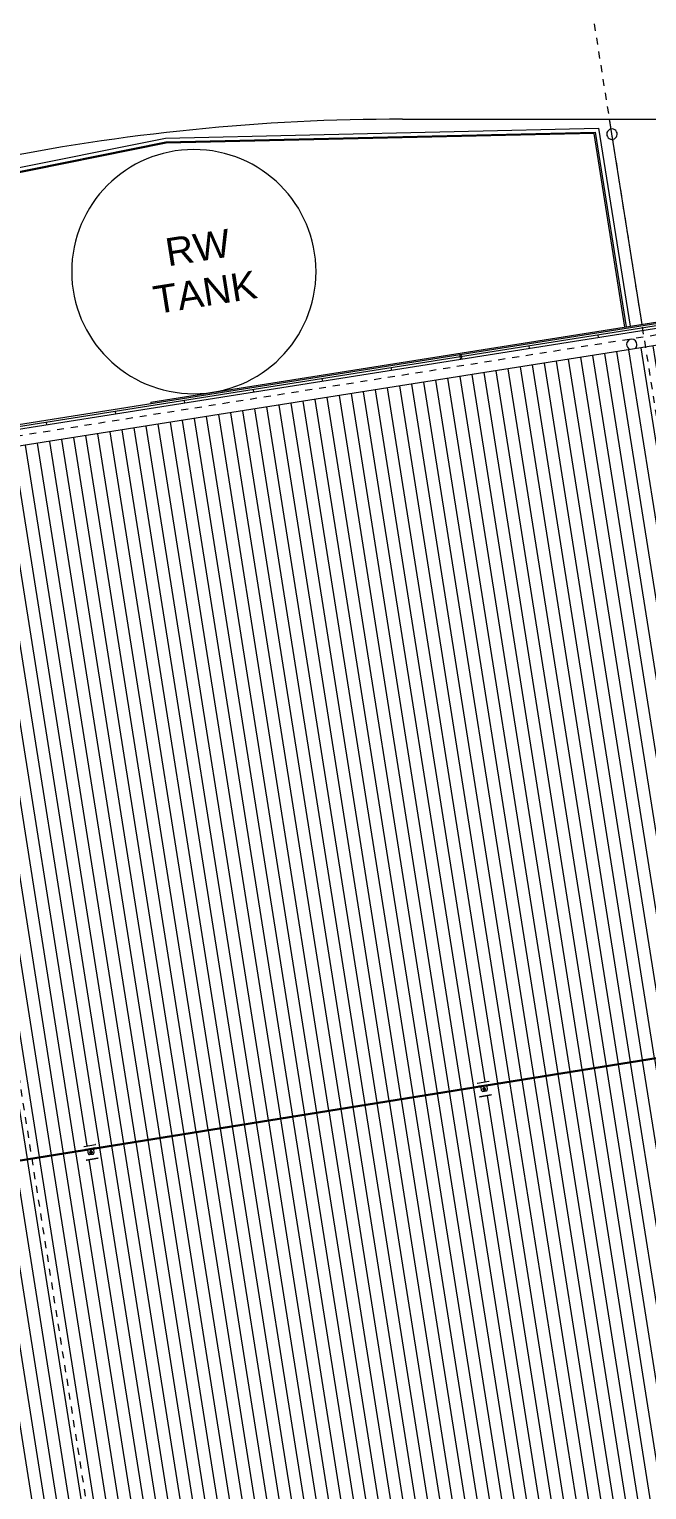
# Model space of a CAD drawing. Header units: metres. Extents: x -2358 to -2216, y 3959 to 4067.
# Drawn here: x -2262.21 to -2253.36, y 4033.5 to 4054.43 of the extents above; entities that cross this region are included whole.
import ezdxf

# ---------------------------------------------------------------- set-up
doc = ezdxf.new("R2010")
doc.units = ezdxf.units.M
doc.linetypes.add('Grid Line', pattern=[0.021, 0.012, -0.003, 0.003, -0.003])
for name, color, linetype, lineweight in [('A-FLOR', 192, 'Continuous', 5), ('A-GLAZ-CURT', 52, 'Continuous', 5), ('A-GLAZ-CWMG', 51, 'Continuous', 5), ('A-ROOF', 132, 'Continuous', 5), ('A-ROOF-OTLN', 132, 'Continuous', 5), ('A-ROOF-PATT', 132, 'Continuous', 5), ('A-WALL', 113, 'Continuous', 5), ('C-PRKG', 70, 'Continuous', 5), ('G-ANNO-TEXT', 231, 'Continuous', 5), ('P-EQPM', 6, 'Continuous', 5), ('P-SANR-FIXT', 6, 'Continuous', 5), ('Q-SPCQ', 91, 'Continuous', 5), ('S-GRID', 1, 'Continuous', 5)]:
    doc.layers.add(name, color=color, linetype=linetype, lineweight=lineweight)
doc.styles.add('Arial_1', font='arial.ttf', dxfattribs={"height": 0.4})

# ---------------------------------------------------------------- blocks, each defined once
blk = doc.blocks.new('Static Line_Sayfa_Metal Deck_Pan Mount - Up to 15 _ pitch - Max 2 Users-1848787-ROOF - Part B')
at = {"layer": 'Q-SPCQ'}
for p, q in [((-2244.43, 4041.107), (-2317.66, 4029.32)), ((-2317.658, 4029.312), (-2244.428, 4041.099)), ((-2255.791, 4039.327), (-2255.787, 4039.329)), ((-2255.786, 4039.329), (-2255.622, 4039.355)), ((-2255.762, 4039.285), (-2255.766, 4039.284)), ((-2255.764, 4039.273), (-2255.76, 4039.273)), ((-2255.634, 4039.306), (-2255.76, 4039.286)), ((-2255.757, 4039.273), (-2255.632, 4039.293)), ((-2255.734, 4039.276), (-2255.734, 4039.276)), ((-2255.726, 4039.223), (-2255.733, 4039.271)), ((-2255.708, 4039.241), (-2255.708, 4039.241)), ((-2255.708, 4039.21), (-2255.659, 4039.218)), ((-2255.708, 4039.21), (-2255.659, 4039.218)), ((-2255.7, 4039.243), (-2255.7, 4039.242)), ((-2255.698, 4039.244), (-2255.698, 4039.243)), ((-2255.679, 4039.246), (-2255.679, 4039.247)), ((-2255.677, 4039.246), (-2255.677, 4039.247)), ((-2255.669, 4039.247), (-2255.669, 4039.247)), ((-2255.655, 4039.289), (-2255.655, 4039.288)), ((-2255.654, 4039.284), (-2255.647, 4039.235)), ((-2255.647, 4039.235), (-2255.647, 4039.235)), ((-2255.628, 4039.306), (-2255.632, 4039.306)), ((-2255.63, 4039.294), (-2255.626, 4039.296)), ((-2255.622, 4039.355), (-2255.618, 4039.355)), ((-2255.755, 4039.132), (-2255.759, 4039.13)), ((-2255.757, 4039.13), (-2255.754, 4039.132)), ((-2255.591, 4039.158), (-2255.754, 4039.132)), ((-2255.753, 4039.132), (-2255.592, 4039.158)), ((-2255.591, 4039.158), (-2255.588, 4039.158)), ((-2255.586, 4039.158), (-2255.59, 4039.159)), ((-2261.423, 4038.42), (-2261.42, 4038.422)), ((-2261.419, 4038.422), (-2261.255, 4038.448)), ((-2261.395, 4038.379), (-2261.399, 4038.377)), ((-2261.397, 4038.367), (-2261.393, 4038.366)), ((-2261.267, 4038.4), (-2261.392, 4038.379)), ((-2261.39, 4038.367), (-2261.265, 4038.387)), ((-2261.367, 4038.369), (-2261.367, 4038.369)), ((-2261.359, 4038.316), (-2261.366, 4038.365)), ((-2261.288, 4038.382), (-2261.288, 4038.382)), ((-2261.287, 4038.378), (-2261.28, 4038.329)), ((-2261.261, 4038.399), (-2261.265, 4038.4)), ((-2261.263, 4038.387), (-2261.259, 4038.389)), ((-2261.254, 4038.449), (-2261.251, 4038.448)), ((-2261.388, 4038.225), (-2261.392, 4038.223)), ((-2261.39, 4038.224), (-2261.387, 4038.225)), ((-2261.224, 4038.252), (-2261.387, 4038.225)), ((-2261.386, 4038.226), (-2261.225, 4038.251)), ((-2261.341, 4038.334), (-2261.341, 4038.334)), ((-2261.341, 4038.304), (-2261.292, 4038.312)), ((-2261.341, 4038.303), (-2261.292, 4038.311)), ((-2261.333, 4038.336), (-2261.333, 4038.336)), ((-2261.331, 4038.337), (-2261.331, 4038.337)), ((-2261.312, 4038.34), (-2261.312, 4038.34)), ((-2261.31, 4038.339), (-2261.31, 4038.34)), ((-2261.302, 4038.34), (-2261.302, 4038.341)), ((-2261.28, 4038.329), (-2261.28, 4038.329)), ((-2261.224, 4038.251), (-2261.221, 4038.251)), ((-2261.219, 4038.251), (-2261.223, 4038.252))]:
    blk.add_line(p, q, dxfattribs=at)
at = {"layer": 'Q-SPCQ', "flags": 128}
for points in [[(-2255.762, 4039.285), (-2255.761, 4039.286), (-2255.761, 4039.286), (-2255.761, 4039.286), (-2255.76, 4039.286), (-2255.76, 4039.286), (-2255.76, 4039.286)], [(-2255.757, 4039.273), (-2255.758, 4039.273), (-2255.758, 4039.273), (-2255.759, 4039.273), (-2255.759, 4039.273), (-2255.759, 4039.273), (-2255.76, 4039.273)], [(-2255.691, 4039.256), (-2255.691, 4039.256), (-2255.691, 4039.256), (-2255.692, 4039.256), (-2255.692, 4039.256), (-2255.693, 4039.256), (-2255.693, 4039.256), (-2255.694, 4039.255), (-2255.694, 4039.255), (-2255.694, 4039.255), (-2255.695, 4039.255), (-2255.695, 4039.254), (-2255.696, 4039.254), (-2255.696, 4039.254), (-2255.696, 4039.254), (-2255.697, 4039.253), (-2255.697, 4039.253), (-2255.697, 4039.253), (-2255.698, 4039.252), (-2255.698, 4039.252), (-2255.698, 4039.251), (-2255.699, 4039.251), (-2255.699, 4039.251), (-2255.699, 4039.25), (-2255.699, 4039.25), (-2255.699, 4039.249), (-2255.7, 4039.249), (-2255.7, 4039.249), (-2255.7, 4039.248), (-2255.7, 4039.248), (-2255.7, 4039.247), (-2255.7, 4039.247), (-2255.7, 4039.246), (-2255.7, 4039.246), (-2255.7, 4039.245), (-2255.7, 4039.245), (-2255.7, 4039.244), (-2255.7, 4039.244), (-2255.7, 4039.243), (-2255.7, 4039.243), (-2255.7, 4039.243)], [(-2255.69, 4039.255), (-2255.691, 4039.255), (-2255.691, 4039.254), (-2255.691, 4039.254), (-2255.692, 4039.254), (-2255.692, 4039.254), (-2255.692, 4039.254), (-2255.693, 4039.254), (-2255.693, 4039.254), (-2255.694, 4039.253), (-2255.694, 4039.253), (-2255.694, 4039.253), (-2255.694, 4039.253), (-2255.695, 4039.253), (-2255.695, 4039.252), (-2255.695, 4039.252), (-2255.696, 4039.252), (-2255.696, 4039.252), (-2255.696, 4039.251), (-2255.696, 4039.251), (-2255.697, 4039.251), (-2255.697, 4039.25), (-2255.697, 4039.25), (-2255.697, 4039.25), (-2255.697, 4039.249), (-2255.698, 4039.249), (-2255.698, 4039.249), (-2255.698, 4039.248), (-2255.698, 4039.248), (-2255.698, 4039.247), (-2255.698, 4039.247), (-2255.698, 4039.247), (-2255.698, 4039.246), (-2255.698, 4039.246), (-2255.698, 4039.246), (-2255.698, 4039.245), (-2255.698, 4039.245), (-2255.698, 4039.244), (-2255.698, 4039.244), (-2255.698, 4039.244), (-2255.698, 4039.244)], [(-2255.677, 4039.247), (-2255.677, 4039.247), (-2255.677, 4039.248), (-2255.677, 4039.248), (-2255.677, 4039.248), (-2255.678, 4039.249), (-2255.678, 4039.249), (-2255.678, 4039.25), (-2255.678, 4039.25), (-2255.678, 4039.251), (-2255.679, 4039.251), (-2255.679, 4039.251), (-2255.679, 4039.252), (-2255.68, 4039.252), (-2255.68, 4039.252), (-2255.68, 4039.253), (-2255.68, 4039.253), (-2255.681, 4039.253), (-2255.681, 4039.254), (-2255.682, 4039.254), (-2255.682, 4039.254), (-2255.682, 4039.255), (-2255.683, 4039.255), (-2255.683, 4039.255), (-2255.684, 4039.255), (-2255.684, 4039.255), (-2255.684, 4039.256), (-2255.685, 4039.256), (-2255.685, 4039.256), (-2255.686, 4039.256), (-2255.686, 4039.256), (-2255.687, 4039.256), (-2255.687, 4039.256), (-2255.688, 4039.256), (-2255.688, 4039.256), (-2255.688, 4039.256), (-2255.689, 4039.256), (-2255.689, 4039.256), (-2255.69, 4039.256), (-2255.69, 4039.256), (-2255.691, 4039.256)], [(-2255.679, 4039.247), (-2255.679, 4039.247), (-2255.679, 4039.247), (-2255.679, 4039.248), (-2255.679, 4039.248), (-2255.68, 4039.248), (-2255.68, 4039.249), (-2255.68, 4039.249), (-2255.68, 4039.25), (-2255.68, 4039.25), (-2255.68, 4039.25), (-2255.681, 4039.251), (-2255.681, 4039.251), (-2255.681, 4039.251), (-2255.681, 4039.251), (-2255.682, 4039.252), (-2255.682, 4039.252), (-2255.682, 4039.252), (-2255.683, 4039.253), (-2255.683, 4039.253), (-2255.683, 4039.253), (-2255.683, 4039.253), (-2255.684, 4039.253), (-2255.684, 4039.254), (-2255.684, 4039.254), (-2255.685, 4039.254), (-2255.685, 4039.254), (-2255.686, 4039.254), (-2255.686, 4039.254), (-2255.686, 4039.254), (-2255.687, 4039.255), (-2255.687, 4039.255), (-2255.687, 4039.255), (-2255.688, 4039.255), (-2255.688, 4039.255), (-2255.689, 4039.255), (-2255.689, 4039.255), (-2255.689, 4039.255), (-2255.69, 4039.255), (-2255.69, 4039.255), (-2255.69, 4039.255)], [(-2255.634, 4039.306), (-2255.634, 4039.306), (-2255.634, 4039.306), (-2255.633, 4039.306), (-2255.633, 4039.306), (-2255.632, 4039.306), (-2255.632, 4039.306)], [(-2255.63, 4039.294), (-2255.63, 4039.294), (-2255.631, 4039.294), (-2255.631, 4039.294), (-2255.632, 4039.294), (-2255.632, 4039.293), (-2255.632, 4039.293)], [(-2261.395, 4038.379), (-2261.394, 4038.379), (-2261.394, 4038.379), (-2261.394, 4038.379), (-2261.393, 4038.379), (-2261.393, 4038.379), (-2261.392, 4038.379)], [(-2261.39, 4038.367), (-2261.391, 4038.367), (-2261.391, 4038.366), (-2261.392, 4038.366), (-2261.392, 4038.366), (-2261.392, 4038.366), (-2261.393, 4038.366)], [(-2261.323, 4038.35), (-2261.324, 4038.35), (-2261.324, 4038.349), (-2261.325, 4038.349), (-2261.325, 4038.349), (-2261.326, 4038.349), (-2261.326, 4038.349), (-2261.327, 4038.349), (-2261.327, 4038.349), (-2261.327, 4038.348), (-2261.328, 4038.348), (-2261.328, 4038.348), (-2261.329, 4038.348), (-2261.329, 4038.347), (-2261.329, 4038.347), (-2261.33, 4038.347), (-2261.33, 4038.346), (-2261.33, 4038.346), (-2261.331, 4038.346), (-2261.331, 4038.345), (-2261.331, 4038.345), (-2261.331, 4038.344), (-2261.332, 4038.344), (-2261.332, 4038.344), (-2261.332, 4038.343), (-2261.332, 4038.343), (-2261.333, 4038.342), (-2261.333, 4038.342), (-2261.333, 4038.341), (-2261.333, 4038.341), (-2261.333, 4038.341), (-2261.333, 4038.34), (-2261.333, 4038.34), (-2261.333, 4038.339), (-2261.333, 4038.339), (-2261.333, 4038.338), (-2261.333, 4038.338), (-2261.333, 4038.337), (-2261.333, 4038.337), (-2261.333, 4038.336), (-2261.333, 4038.336)], [(-2261.323, 4038.348), (-2261.324, 4038.348), (-2261.324, 4038.348), (-2261.324, 4038.348), (-2261.325, 4038.348), (-2261.325, 4038.347), (-2261.325, 4038.347), (-2261.326, 4038.347), (-2261.326, 4038.347), (-2261.326, 4038.347), (-2261.327, 4038.347), (-2261.327, 4038.346), (-2261.327, 4038.346), (-2261.328, 4038.346), (-2261.328, 4038.346), (-2261.328, 4038.345), (-2261.329, 4038.345), (-2261.329, 4038.345), (-2261.329, 4038.345), (-2261.329, 4038.344), (-2261.33, 4038.344), (-2261.33, 4038.344), (-2261.33, 4038.343), (-2261.33, 4038.343), (-2261.33, 4038.343), (-2261.331, 4038.342), (-2261.331, 4038.342), (-2261.331, 4038.342), (-2261.331, 4038.341), (-2261.331, 4038.341), (-2261.331, 4038.34), (-2261.331, 4038.34), (-2261.331, 4038.34), (-2261.331, 4038.339), (-2261.331, 4038.339), (-2261.331, 4038.339), (-2261.331, 4038.338), (-2261.331, 4038.338), (-2261.331, 4038.337), (-2261.331, 4038.337), (-2261.331, 4038.337)], [(-2261.31, 4038.34), (-2261.31, 4038.34), (-2261.31, 4038.341), (-2261.31, 4038.341), (-2261.31, 4038.342), (-2261.311, 4038.342), (-2261.311, 4038.343), (-2261.311, 4038.343), (-2261.311, 4038.344), (-2261.311, 4038.344), (-2261.312, 4038.344), (-2261.312, 4038.345), (-2261.312, 4038.345), (-2261.312, 4038.345), (-2261.313, 4038.346), (-2261.313, 4038.346), (-2261.313, 4038.347), (-2261.314, 4038.347), (-2261.314, 4038.347), (-2261.314, 4038.347), (-2261.315, 4038.348), (-2261.315, 4038.348), (-2261.316, 4038.348), (-2261.316, 4038.348), (-2261.316, 4038.349), (-2261.317, 4038.349), (-2261.317, 4038.349), (-2261.318, 4038.349), (-2261.318, 4038.349), (-2261.319, 4038.349), (-2261.319, 4038.35), (-2261.32, 4038.35), (-2261.32, 4038.35), (-2261.32, 4038.35), (-2261.321, 4038.35), (-2261.321, 4038.35), (-2261.322, 4038.35), (-2261.322, 4038.35), (-2261.323, 4038.35), (-2261.323, 4038.35), (-2261.323, 4038.35)], [(-2261.312, 4038.34), (-2261.312, 4038.34), (-2261.312, 4038.341), (-2261.312, 4038.341), (-2261.312, 4038.341), (-2261.313, 4038.342), (-2261.313, 4038.342), (-2261.313, 4038.343), (-2261.313, 4038.343), (-2261.313, 4038.343), (-2261.313, 4038.344), (-2261.314, 4038.344), (-2261.314, 4038.344), (-2261.314, 4038.344), (-2261.314, 4038.345), (-2261.315, 4038.345), (-2261.315, 4038.345), (-2261.315, 4038.346), (-2261.315, 4038.346), (-2261.316, 4038.346), (-2261.316, 4038.346), (-2261.316, 4038.347), (-2261.317, 4038.347), (-2261.317, 4038.347), (-2261.317, 4038.347), (-2261.318, 4038.347), (-2261.318, 4038.347), (-2261.318, 4038.348), (-2261.319, 4038.348), (-2261.319, 4038.348), (-2261.32, 4038.348), (-2261.32, 4038.348), (-2261.32, 4038.348), (-2261.321, 4038.348), (-2261.321, 4038.348), (-2261.322, 4038.348), (-2261.322, 4038.348), (-2261.322, 4038.348), (-2261.323, 4038.348), (-2261.323, 4038.348), (-2261.323, 4038.348)], [(-2261.267, 4038.4), (-2261.267, 4038.4), (-2261.266, 4038.4), (-2261.266, 4038.4), (-2261.266, 4038.4), (-2261.265, 4038.4), (-2261.265, 4038.4)], [(-2261.263, 4038.387), (-2261.263, 4038.387), (-2261.264, 4038.387), (-2261.264, 4038.387), (-2261.264, 4038.387), (-2261.265, 4038.387), (-2261.265, 4038.387)]]:
    blk.add_lwpolyline(points, dxfattribs=at)
at = {"layer": 'Q-SPCQ'}
for centre, major_axis, ratio, start_param, end_param in [((-2255.786, 4039.329), (0.000987, 0.000159), 0.087155, 1.570577, 2.889213), ((-2255.765, 4039.279), (-0.00083, 0.00515), 0.000219, 4.799655, 6.283185), ((-2255.765, 4039.279), (-0.00083, 0.00515), 0.000219, 3.141592, 4.799655), ((-2255.765, 4039.279), (-0.00083, 0.00515), 0.000219, 2.70526, 3.141541), ((-2255.797, 4039.269), (0.0691, 0.0111), 0.087155, 5.824183, 6.053574), ((-2255.734, 4039.272), (-0.00111, 0.00691), 0.000219, 0.610865, 0.872664), ((-2255.734, 4039.272), (-0.00064, 0.00395), 0.000219, 0.087266, 1.658063), ((-2255.711, 4039.225), (0.0148, 0.0023), 0.996195, 3.144104, 4.7149), ((-2255.711, 4039.225), (0.0148, 0.0023), 0.996195, 3.405903, 4.7149), ((-2255.689, 4039.244), (0.0196, 0.0031), 0.996195, 1.573307, 4.7149), ((-2255.689, 4039.244), (0.0196, 0.0031), 0.996195, 3.144104, 4.7149), ((-2255.689, 4039.244), (0.0116, 0.0018), 0.996195, 1.573307, 4.7149), ((-2255.689, 4039.244), (0.0196, 0.0031), 0.996195, 4.7149, 7.856493), ((-2255.689, 4039.244), (0.0116, 0.0018), 0.996195, 4.7149, 7.856493), ((-2255.689, 4039.244), (0.0196, 0.0031), 0.996195, 4.7149, 6.283185), ((-2255.594, 4039.301), (0.0691, 0.0111), 0.087155, 3.370764, 3.600156), ((-2255.661, 4039.233), (0.0148, 0.0023), 0.996195, 4.7149, 6.285696), ((-2255.661, 4039.233), (0.0148, 0.0023), 0.996195, 4.7149, 6.023897), ((-2255.655, 4039.285), (-0.00111, 0.00691), 0.000219, 0.610865, 0.872664), ((-2255.655, 4039.285), (-0.00064, 0.00395), 0.000219, 0.087266, 1.658063), ((-2255.627, 4039.301), (-0.00083, 0.00515), 0.000219, 4.799655, 6.283133), ((-2255.627, 4039.301), (-0.00083, 0.00515), 0.000219, 3.141644, 4.799655), ((-2255.627, 4039.301), (-0.00083, 0.00515), 0.000219, 2.70526, 3.141593), ((-2255.622, 4039.355), (0.000987, 0.000159), 0.087155, 0.25194, 1.570577), ((-2255.754, 4039.132), (0.000987, 0.000159), 0.087155, 1.570577, 2.889213), ((-2255.753, 4039.132), (0.000987, 0.000159), 0.087155, 2.229895, 2.889213), ((-2255.753, 4039.132), (0.000987, 0.000159), 0.087155, 1.570577, 1.790349), ((-2255.592, 4039.158), (0.000987, 0.000159), 0.087155, 1.350804, 1.570577), ((-2255.592, 4039.158), (0.000987, 0.000159), 0.087155, 0.25194, 0.691485), ((-2255.591, 4039.158), (0.000987, 0.000159), 0.087155, 0.25194, 1.570577), ((-2261.419, 4038.422), (0.000987, 0.000159), 0.087155, 1.570577, 2.889213), ((-2261.398, 4038.372), (-0.00083, 0.00515), 0.000219, 4.799655, 6.283185), ((-2261.398, 4038.372), (-0.00083, 0.00515), 0.000219, 3.141592, 4.799655), ((-2261.398, 4038.372), (-0.00083, 0.00515), 0.000219, 2.70526, 3.141541), ((-2261.366, 4038.365), (-0.00111, 0.00691), 0.000219, 0.610865, 0.872664), ((-2261.429, 4038.362), (0.0691, 0.0111), 0.087155, 5.824183, 6.053574), ((-2261.366, 4038.365), (-0.00064, 0.00395), 0.000219, 0.087266, 1.658063), ((-2261.321, 4038.337), (0.0196, 0.0031), 0.996195, 1.573307, 4.7149), ((-2261.321, 4038.337), (0.0116, 0.0018), 0.996195, 1.573307, 4.7149), ((-2261.321, 4038.337), (0.0196, 0.0031), 0.996195, 4.7149, 7.856493), ((-2261.321, 4038.337), (0.0116, 0.0018), 0.996195, 4.7149, 7.856493), ((-2261.227, 4038.395), (0.0691, 0.0111), 0.087155, 3.370764, 3.600156), ((-2261.287, 4038.378), (-0.00111, 0.00691), 0.000219, 0.610865, 0.872664), ((-2261.287, 4038.378), (-0.00064, 0.00395), 0.000219, 0.087266, 1.658063), ((-2261.26, 4038.394), (-0.00083, 0.00515), 0.000219, 4.799655, 6.283134), ((-2261.26, 4038.394), (-0.00083, 0.00515), 0.000219, 3.141644, 4.799655), ((-2261.26, 4038.394), (-0.00083, 0.00515), 0.000219, 2.70526, 3.141593), ((-2261.255, 4038.448), (0.000987, 0.000159), 0.087155, 0.25194, 1.570577), ((-2261.387, 4038.225), (0.000987, 0.000159), 0.087155, 1.570577, 2.889213), ((-2261.386, 4038.225), (0.000987, 0.000159), 0.087155, 2.229895, 2.889213), ((-2261.386, 4038.225), (0.000987, 0.000159), 0.087155, 1.570577, 1.790349), ((-2261.344, 4038.318), (0.0148, 0.0023), 0.996195, 3.144104, 4.7149), ((-2261.344, 4038.318), (0.0148, 0.0023), 0.996195, 3.405903, 4.7149), ((-2261.321, 4038.337), (0.0196, 0.0031), 0.996195, 3.144104, 4.7149), ((-2261.321, 4038.337), (0.0196, 0.0031), 0.996195, 4.7149, 6.283185), ((-2261.294, 4038.326), (0.0148, 0.0023), 0.996195, 4.7149, 6.285696), ((-2261.294, 4038.326), (0.0148, 0.0023), 0.996195, 4.7149, 6.023897), ((-2261.225, 4038.251), (0.000987, 0.000159), 0.087155, 1.350804, 1.570577), ((-2261.224, 4038.252), (0.000987, 0.000159), 0.087155, 0.25194, 1.570577), ((-2261.225, 4038.251), (0.000987, 0.000159), 0.087155, 0.25194, 0.691485)]:
    blk.add_ellipse(centre, major_axis=major_axis, ratio=ratio, start_param=start_param, end_param=end_param, dxfattribs=at)
blk = doc.blocks.new('Downpipe - L Spreader - Default-V7-ROOF - Part B')
at = {"layer": 'P-SANR-FIXT'}
for start, end in [(0, 180), (180, 246.1237), (312.1331, 0)]:
    blk.add_arc((-0.04, 0.51), 0.075, start, end, dxfattribs=at)
blk = doc.blocks.new('System Panel - Glazed-3114145-ROOF - Part B')
at = {"layer": 'A-GLAZ-CURT'}
for p, q in [((-0.01, 0.0495), (0.01, 0.0495)), ((-0.01, 0.0495), (-0.01, 0.0245)), ((0.01, 0.0245), (-0.01, 0.0245)), ((0.01, 0.0495), (0.01, 0.0245))]:
    blk.add_line(p, q, dxfattribs=at)
blk = doc.blocks.new('Water Tanks2 - Water Tanks-2269628-ROOF - Part B')
at = {"layer": 'P-EQPM'}
for start, end in [(0, 180), (180, 0)]:
    blk.add_arc((-2259.848, 4050.959), 1.75, start, end, dxfattribs=at)
blk = doc.blocks.new('Bollard_Typical - 150mm Diameter - BOL001 _fixed_-1895789-ROOF - Part B')
at = {"layer": 'C-PRKG'}
for start, end in [(360, 180), (180, 0)]:
    blk.add_arc((0.0012, -0.075), 0.075, start, end, dxfattribs=at)
blk = doc.blocks.new('Rectangular Mullion - LVR002 - Swaged Louvre-3471805-ROOF - Part B')
at = {"layer": 'A-GLAZ-CWMG'}
for p, q in [((-2263.136, 4052.294), (-2260.255, 4052.874)), ((-2263.125, 4052.239), (-2260.249, 4052.818)), ((-2260.247, 4052.798), (-2263.121, 4052.219)), ((-2263.134, 4052.283), (-2263.136, 4052.294))]:
    blk.add_line(p, q, dxfattribs=at)
blk = doc.blocks.new('Rectangular Mullion - LVR002 - Swaged Louvre-3471806-ROOF - Part B')
at = {"layer": 'A-GLAZ-CWMG'}
for p, q in [((-2260.255, 4052.874), (-2254.051, 4053.015)), ((-2260.249, 4052.818), (-2254.099, 4052.957)), ((-2254.116, 4052.937), (-2260.247, 4052.798))]:
    blk.add_line(p, q, dxfattribs=at)
blk = doc.blocks.new('Rectangular Mullion - LVR002 - Swaged Louvre-3315876-ROOF - Part B')
at = {"layer": 'A-GLAZ-CWMG'}
for p, q in [((-2254.051, 4053.015), (-2253.601, 4050.176)), ((-2253.677, 4050.164), (-2254.116, 4052.937)), ((-2254.099, 4052.957), (-2253.657, 4050.167))]:
    blk.add_line(p, q, dxfattribs=at)

msp = doc.modelspace()

# ---------------------------------------------------------------- hatches: boundary and pattern name
at = {"layer": 'A-ROOF-PATT'}
h = msp.add_hatch(dxfattribs=at)
h.set_pattern_fill('FP_5', color=256, style=0, pattern_type=2)
h.set_pattern_definition([(279, (-407.231, -207.713), (0.1728454596, 0.0273760314), [])])
h.paths.add_polyline_path([(-2322.602, 4019.156), (-2233.048, 4033.309), (-2236.106, 4052.614), (-2325.791, 4038.408), (-2325.542, 4036.836), (-2325.405, 4036.856), (-2322.871, 4020.853)])
h.paths.add_polyline_path([(-2318.159, 4029.239), (-2318.156, 4029.24), (-2318.156, 4029.239)])
h.paths.add_polyline_path([(-2283.786, 4034.822), (-2283.786, 4034.822), (-2283.782, 4034.822)])
h.paths.add_polyline_path([(-2255.622, 4039.355), (-2255.622, 4039.355), (-2255.618, 4039.355)])
h.paths.add_polyline_path([(-2244.356, 4041.169), (-2244.356, 4041.169), (-2244.352, 4041.169)])
h.paths.add_polyline_path([(-2239.344, 4041.923), (-2239.342, 4041.924), (-2239.342, 4041.924)])
h.paths.add_polyline_path([(-2323.545, 4028.254), (-2323.569, 4028.408), (-2323.025, 4028.496), (-2323.019, 4028.456), (-2322.97, 4028.463), (-2322.785, 4028.494), (-2317.745, 4029.308), (-2317.753, 4029.354), (-2317.749, 4029.353), (-2317.748, 4029.356), (-2317.584, 4029.382), (-2317.583, 4029.382), (-2317.58, 4029.381), (-2317.572, 4029.334), (-2312.112, 4030.213), (-2312.12, 4030.26), (-2312.116, 4030.26), (-2312.115, 4030.262), (-2311.951, 4030.288), (-2311.95, 4030.289), (-2311.947, 4030.288), (-2311.939, 4030.241), (-2306.479, 4031.12), (-2306.487, 4031.167), (-2306.483, 4031.167), (-2306.482, 4031.169), (-2306.318, 4031.195), (-2306.317, 4031.195), (-2306.314, 4031.195), (-2306.306, 4031.148), (-2300.846, 4032.027), (-2300.854, 4032.074), (-2300.85, 4032.073), (-2300.85, 4032.076), (-2300.685, 4032.102), (-2300.684, 4032.102), (-2300.681, 4032.101), (-2300.673, 4032.054), (-2295.213, 4032.933), (-2295.221, 4032.98), (-2295.217, 4032.98), (-2295.217, 4032.982), (-2295.052, 4033.008), (-2295.051, 4033.009), (-2295.048, 4033.008), (-2295.041, 4032.961), (-2289.58, 4033.84), (-2289.588, 4033.887), (-2289.584, 4033.887), (-2289.584, 4033.889), (-2289.419, 4033.915), (-2289.418, 4033.915), (-2289.415, 4033.915), (-2289.408, 4033.868), (-2283.948, 4034.746), (-2283.955, 4034.794), (-2283.951, 4034.793), (-2283.951, 4034.796), (-2283.786, 4034.821), (-2283.786, 4034.822), (-2283.782, 4034.821), (-2283.775, 4034.774), (-2278.315, 4035.653), (-2278.322, 4035.7), (-2278.318, 4035.7), (-2278.318, 4035.702), (-2278.153, 4035.728), (-2278.153, 4035.729), (-2278.149, 4035.728), (-2278.142, 4035.681), (-2272.682, 4036.56), (-2272.689, 4036.607), (-2272.686, 4036.606), (-2272.685, 4036.609), (-2272.52, 4036.635), (-2272.52, 4036.635), (-2272.516, 4036.635), (-2272.509, 4036.588), (-2267.049, 4037.466), (-2267.056, 4037.513), (-2267.053, 4037.513), (-2267.052, 4037.515), (-2266.887, 4037.541), (-2266.887, 4037.542), (-2266.884, 4037.541), (-2266.876, 4037.494), (-2261.416, 4038.373), (-2261.423, 4038.42), (-2261.42, 4038.42), (-2261.419, 4038.422), (-2261.254, 4038.448), (-2261.254, 4038.448), (-2261.251, 4038.448), (-2261.243, 4038.401), (-2255.783, 4039.28), (-2255.791, 4039.327), (-2255.787, 4039.326), (-2255.786, 4039.329), (-2255.622, 4039.355), (-2255.621, 4039.355), (-2255.618, 4039.355), (-2255.61, 4039.308), (-2250.15, 4040.186), (-2250.158, 4040.233), (-2250.154, 4040.233), (-2250.153, 4040.235), (-2249.989, 4040.261), (-2249.988, 4040.262), (-2249.985, 4040.261), (-2249.977, 4040.214), (-2244.517, 4041.093), (-2244.525, 4041.14), (-2244.521, 4041.14), (-2244.52, 4041.142), (-2244.356, 4041.168), (-2244.355, 4041.168), (-2244.352, 4041.168), (-2244.344, 4041.12), (-2244.156, 4041.15), (-2243.971, 4041.181), (-2239.07, 4041.969), (-2239.076, 4042.008), (-2238.531, 4042.095), (-2238.508, 4041.941), (-2239.052, 4041.854), (-2239.069, 4041.961), (-2239.155, 4041.947), (-2239.159, 4041.946), (-2239.192, 4041.942), (-2239.29, 4041.926), (-2239.301, 4041.923), (-2244.343, 4041.112), (-2244.32, 4040.971), (-2244.324, 4040.974), (-2244.325, 4040.972), (-2244.337, 4040.97), (-2244.49, 4040.946), (-2244.49, 4040.945), (-2244.493, 4040.945), (-2244.516, 4041.085), (-2249.976, 4040.206), (-2249.953, 4040.065), (-2249.957, 4040.067), (-2249.958, 4040.065), (-2249.97, 4040.063), (-2250.123, 4040.039), (-2250.123, 4040.039), (-2250.126, 4040.039), (-2250.149, 4040.179), (-2255.609, 4039.3), (-2255.586, 4039.158), (-2255.59, 4039.161), (-2255.591, 4039.158), (-2255.603, 4039.156), (-2255.755, 4039.132), (-2255.755, 4039.132), (-2255.759, 4039.132), (-2255.782, 4039.272), (-2261.242, 4038.393), (-2261.219, 4038.251), (-2261.223, 4038.254), (-2261.224, 4038.252), (-2261.236, 4038.25), (-2261.388, 4038.226), (-2261.388, 4038.225), (-2261.392, 4038.225), (-2261.415, 4038.365), (-2266.875, 4037.486), (-2266.852, 4037.345), (-2266.856, 4037.347), (-2266.857, 4037.345), (-2266.869, 4037.343), (-2267.021, 4037.319), (-2267.021, 4037.319), (-2267.025, 4037.319), (-2267.048, 4037.459), (-2272.508, 4036.58), (-2272.485, 4036.438), (-2272.489, 4036.441), (-2272.49, 4036.438), (-2272.502, 4036.436), (-2272.654, 4036.412), (-2272.654, 4036.412), (-2272.658, 4036.412), (-2272.68, 4036.552), (-2278.141, 4035.673), (-2278.118, 4035.531), (-2278.122, 4035.534), (-2278.122, 4035.532), (-2278.134, 4035.53), (-2278.287, 4035.506), (-2278.287, 4035.505), (-2278.291, 4035.505), (-2278.313, 4035.645), (-2283.773, 4034.766), (-2283.751, 4034.625), (-2283.755, 4034.628), (-2283.755, 4034.625), (-2283.767, 4034.623), (-2283.92, 4034.599), (-2283.92, 4034.599), (-2283.924, 4034.599), (-2283.946, 4034.739), (-2289.406, 4033.86), (-2289.384, 4033.718), (-2289.388, 4033.721), (-2289.388, 4033.719), (-2289.4, 4033.716), (-2289.553, 4033.692), (-2289.553, 4033.692), (-2289.557, 4033.692), (-2289.579, 4033.832), (-2295.039, 4032.953), (-2295.016, 4032.811), (-2295.021, 4032.814), (-2295.021, 4032.812), (-2295.033, 4032.81), (-2295.186, 4032.786), (-2295.186, 4032.785), (-2295.19, 4032.786), (-2295.212, 4032.925), (-2300.672, 4032.046), (-2300.649, 4031.905), (-2300.654, 4031.908), (-2300.654, 4031.905), (-2300.666, 4031.903), (-2300.819, 4031.879), (-2300.819, 4031.879), (-2300.823, 4031.879), (-2300.845, 4032.019), (-2306.305, 4031.14), (-2306.282, 4030.998), (-2306.286, 4031.001), (-2306.287, 4030.999), (-2306.299, 4030.996), (-2306.452, 4030.973), (-2306.452, 4030.972), (-2306.455, 4030.972), (-2306.478, 4031.112), (-2311.938, 4030.233), (-2311.915, 4030.091), (-2311.919, 4030.094), (-2311.92, 4030.092), (-2311.932, 4030.09), (-2312.085, 4030.066), (-2312.085, 4030.065), (-2312.088, 4030.066), (-2312.111, 4030.205), (-2317.571, 4029.327), (-2317.548, 4029.185), (-2317.552, 4029.188), (-2317.553, 4029.185), (-2317.565, 4029.183), (-2317.718, 4029.159), (-2317.718, 4029.159), (-2317.721, 4029.159), (-2317.746, 4029.299), (-2317.941, 4029.267), (-2317.941, 4029.268), (-2317.969, 4029.263), (-2317.979, 4029.261), (-2318.007, 4029.257), (-2318.104, 4029.242), (-2318.116, 4029.239), (-2323.017, 4028.447), (-2323.002, 4028.342), (-2323.501, 4028.261)])

# ---------------------------------------------------------------- linework, layer by layer
at = {"layer": 'A-FLOR'}
for p, q in [((-2256.858, 4053.144), (-2236.588, 4053.144)), ((-2253.428, 4050.203), (-2253.894, 4053.144))]:
    msp.add_line(p, q, dxfattribs=at)
msp.add_arc((-2256.858, 4023.144), 30, 90, 101.5, dxfattribs=at)
at = {"layer": 'A-ROOF'}
msp.add_line((-2236.106, 4052.614), (-2325.791, 4038.408), dxfattribs=at)
at = {"layer": 'A-ROOF-OTLN'}
for p, q in [((-2325.971, 4038.694), (-2235.832, 4052.971)), ((-2325.923, 4038.393), (-2235.782, 4052.67))]:
    msp.add_line(p, q, dxfattribs=at)
at = {"layer": 'A-WALL'}
for p, q in [((-2260.466, 4049.088), (-2252.897, 4050.287)), ((-2260.976, 4048.958), (-2253.075, 4050.209)), ((-2253.068, 4050.17), (-2260.97, 4048.918)), ((-2255.05, 4049.897), (-2255.044, 4049.857)), ((-2254.062, 4050.053), (-2254.056, 4050.014)), ((-2256.038, 4049.74), (-2256.031, 4049.701)), ((-2256.018, 4049.743), (-2256.012, 4049.704)), ((-2257.025, 4049.584), (-2257.019, 4049.544)), ((-2259.001, 4049.271), (-2258.994, 4049.231)), ((-2258.013, 4049.427), (-2258.007, 4049.388)), ((-2260.466, 4049.088), (-2260.463, 4049.07)), ((-2259.988, 4049.114), (-2259.982, 4049.075)), ((-2264.927, 4048.332), (-2260.976, 4048.958)), ((-2260.97, 4048.918), (-2264.921, 4048.293)), ((-2260.976, 4048.958), (-2260.97, 4048.918)), ((-2261.964, 4048.801), (-2261.958, 4048.762))]:
    msp.add_line(p, q, dxfattribs=at)
at = {"layer": 'S-GRID', "linetype": 'Grid Line'}
for p, q in [((-2256.268, 4001.013), (-2266.427, 4065.153)), ((-2245.897, 4002.655), (-2255.786, 4065.092)), ((-2326.008, 4038.526), (-2226.64, 4054.265))]:
    msp.add_line(p, q, dxfattribs=at)

# ---------------------------------------------------------------- block references
at = {"layer": 'A-GLAZ-CURT', "rotation": 9.000328388145347}
msp.add_blockref('System Panel - Glazed-3114145-ROOF - Part B', (-2256.025, 4049.722), dxfattribs=at)
at = {"layer": 'A-GLAZ-CWMG'}
for name in ['Rectangular Mullion - LVR002 - Swaged Louvre-3471806-ROOF - Part B', 'Rectangular Mullion - LVR002 - Swaged Louvre-3315876-ROOF - Part B', 'Rectangular Mullion - LVR002 - Swaged Louvre-3471805-ROOF - Part B']:
    msp.add_blockref(name, (0, 0), dxfattribs=at)
at = {"layer": 'C-PRKG', "rotation": 357.9999999999982}
msp.add_blockref('Bollard_Typical - 150mm Diameter - BOL001 _fixed_-1895789-ROOF - Part B', (-2253.858, 4053.004), dxfattribs=at)
at = {"layer": 'P-EQPM'}
msp.add_blockref('Water Tanks2 - Water Tanks-2269628-ROOF - Part B', (0, 0), dxfattribs=at)
at = {"layer": 'P-SANR-FIXT'}
msp.add_blockref('Downpipe - L Spreader - Default-V7-ROOF - Part B', (-2253.536, 4049.405), dxfattribs=at)
at = {"layer": 'Q-SPCQ'}
msp.add_blockref('Static Line_Sayfa_Metal Deck_Pan Mount - Up to 15 _ pitch - Max 2 Users-1848787-ROOF - Part B', (0, 0), dxfattribs=at)

# ---------------------------------------------------------------- texts
at = {"layer": 'G-ANNO-TEXT', "color": 7, "char_height": 0.4, "attachment_point": 1, "rotation": 9.0003, "style": 'Arial_1'}
for s, insert, width in [('RW ', (-2260.282, 4051.429), 1.36287), ('TANK', (-2260.455, 4050.745), 1.84388)]:
    msp.add_mtext(s, dxfattribs=dict(at, insert=insert, width=width))

doc.saveas('drawing.dxf')
